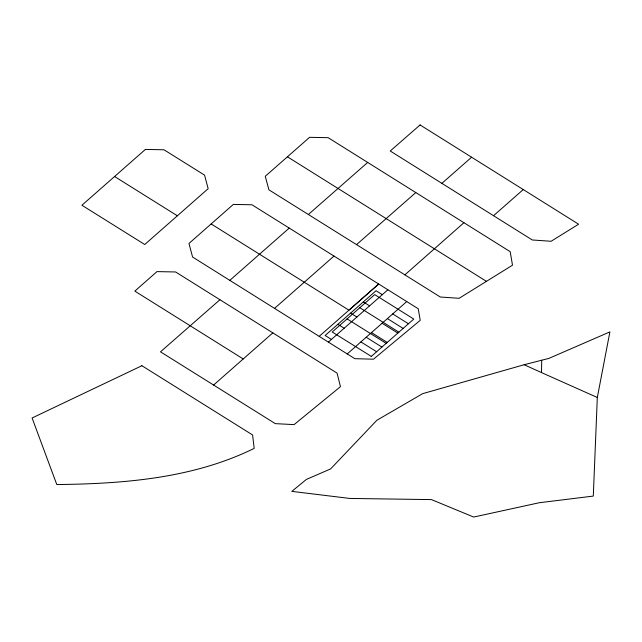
<?xml version="1.0" encoding="UTF-8"?>
<svg xmlns="http://www.w3.org/2000/svg" width="642" height="642" viewBox="0 0 642 642"><rect width="100%" height="100%" fill="white"/><g stroke="black" fill="none" stroke-linecap="round" stroke-linejoin="round"><path stroke-width="0.96" d="M597.317 397.494L541.495 372.585L541.72 360.218L548.838 358.413L609.9 331.898L597.317 397.494L593.296 496.081L539.288 502.734L473.692 517.051L431.472 499.604L349.826 498.441L291.829 491.371L306.386 479.422L330.622 468.917L376.862 420.269L422.677 393.65L524.145 364.728L541.72 360.218M404.877 274.856L440.276 297.005L459.11 298.313L512.501 265.194L510.197 251.688L328.166 137.685L309.58 137.324L265.266 176.277L268.926 189.839L404.877 274.856L463.933 222.71M229.796 280.369L289.237 228.087L418.247 308.754L420.221 320.342L373.475 359.199L354.809 358.677L192.584 257.033L188.965 243.47L233.327 204.413L251.953 204.774L289.237 228.087M274.519 308.393L333.984 256.078M441.897 183.347L471.605 157.226M213.601 385.048L272.842 332.877M319.186 336.36L378.684 284.021L348.951 310.19L211.146 223.946M328.375 342.114L387.88 289.775M493.521 215.712L523.262 189.567M347.234 353.927L406.755 301.571M371.269 356.446L413.777 319.066L374.711 294.614L332.211 332.002L371.317 356.414M308.361 214.508L367.697 162.434M219.933 299.734L160.5 351.832L275.314 423.64L294.076 424.619L340.461 386.669L337.066 373.114L175.611 271.967L156.985 271.606L134.836 291.115L243.198 358.95M356.535 244.626L415.799 192.576M524.145 364.728L541.495 372.585M287.423 156.8L486.443 281.357M382.327 294.662L376.043 290.722L325.141 335.493L331.433 339.425M392.711 313.93L408.432 323.769M363.316 301.917L369.599 305.849M387.407 318.592L403.128 328.431M359.825 307.711L398.883 332.163M382.102 323.255L397.823 333.094M350.588 313.103L356.88 317.044M371.501 332.58L387.222 342.419M347.097 318.905L386.163 343.35M114.581 176.51L177.377 215.8M366.197 337.243L381.918 347.081M337.869 324.298L344.152 328.239M360.9 341.905L376.621 351.744M145.381 149.425L81.911 205.247L144.739 244.514L208.168 188.684L204.549 175.122L164.007 149.787L145.381 149.425M420.069 124.949L390.24 151.006L532.274 239.972L551.101 241.28L578.602 224.218L420.069 124.949M141.89 365.723L32.1 417.982L56.793 484.549C123.834 483.803 193.065 478.41 254.184 448.389L252.603 434.971L141.89 365.723"/></g></svg>
